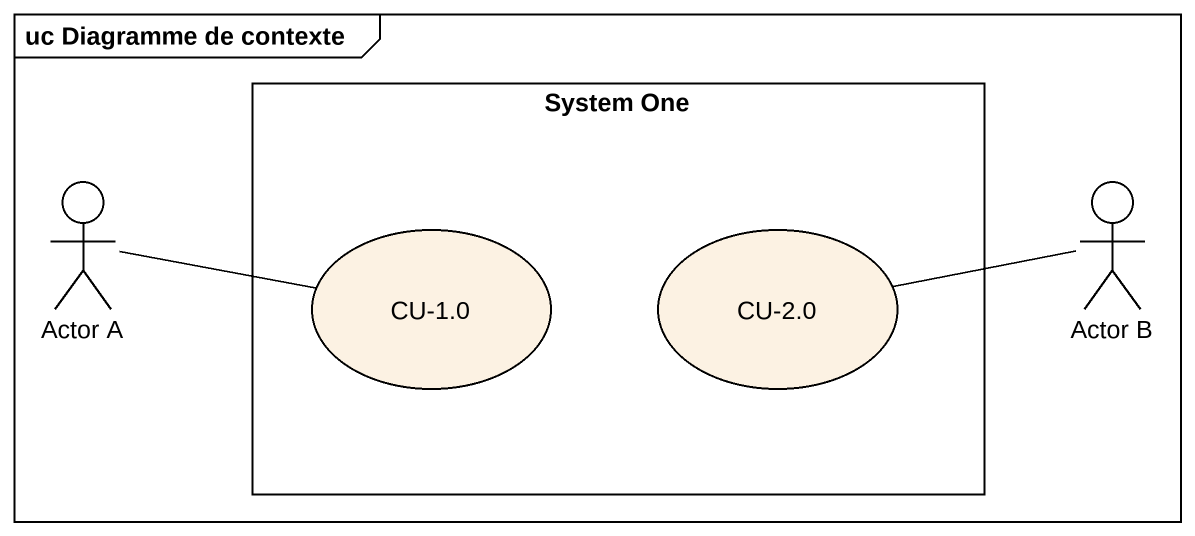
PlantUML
@startuml
mainframe uc Diagramme de contexte
rectangle "System One" as System_One {
  usecase "CU-1.0" as CU_1_0
  usecase "CU-2.0" as CU_2_0
}
actor "Actor A" as Actor_A
actor "Actor B" as Actor_B
Actor_A -right- CU_1_0
Actor_B -left- CU_2_0
@enduml
